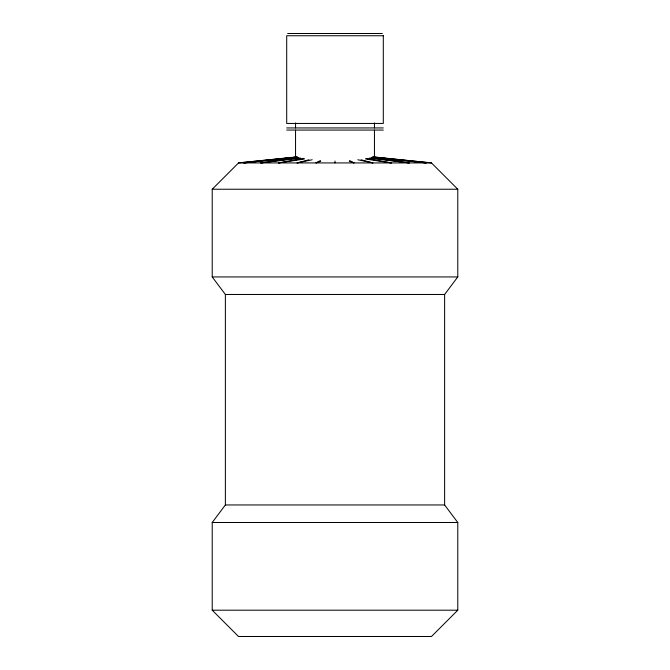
<?xml version="1.0" encoding="UTF-8"?>
<svg xmlns="http://www.w3.org/2000/svg" width="670" height="670" viewBox="0 0 670 670"><rect width="100%" height="100%" fill="white"/><g stroke="black" fill="none" stroke-linecap="round" stroke-linejoin="round"><path stroke-width="1" d="M372.746 156.814L431.472 162.927L457.778 189.233L457.778 276.936L444.62 294.473L444.62 504.954L457.778 522.491L457.778 610.194L431.472 636.5L238.528 636.5L212.222 610.194L212.222 522.491L225.38 504.954L225.38 294.473L212.222 276.936L212.222 189.233L238.528 162.927L297.254 156.814M320.361 160.591L315.922 162.927L320.687 161.286M308.912 159.787L297.045 162.927L312.195 159.761M304.105 158.38L278.578 162.927L304.289 159.033M298.812 157.777L260.714 162.927L300.905 158.112M298.72 157.425L243.654 162.927L297.003 157.065L238.528 162.927L431.472 162.927L372.997 157.006M287.665 33.5L382.335 33.5M286.701 127.936L383.299 127.936M286.701 130.072L383.299 130.072M212.222 189.233L457.778 189.233M212.222 276.936L457.778 276.936M225.38 294.473L444.62 294.473M225.38 504.954L444.62 504.954M212.222 522.491L457.778 522.491M212.222 610.194L457.778 610.194M371.281 157.425L426.346 162.927L373.324 157.098M369.095 158.112L409.286 162.927L371.188 157.777M365.711 159.033L391.422 162.927L365.895 158.38M357.805 159.761L372.956 162.927L361.088 159.787M349.313 161.286L354.078 162.927L349.639 160.591M374.455 122.928L374.455 127.936M374.455 130.072L374.455 156.763M335 161.051L335 162.927M295.545 122.928L295.545 127.936M295.545 130.072L295.545 156.763M383.299 35.745L286.701 35.745L286.701 123.448L383.299 123.448L383.299 35.745"/></g></svg>
